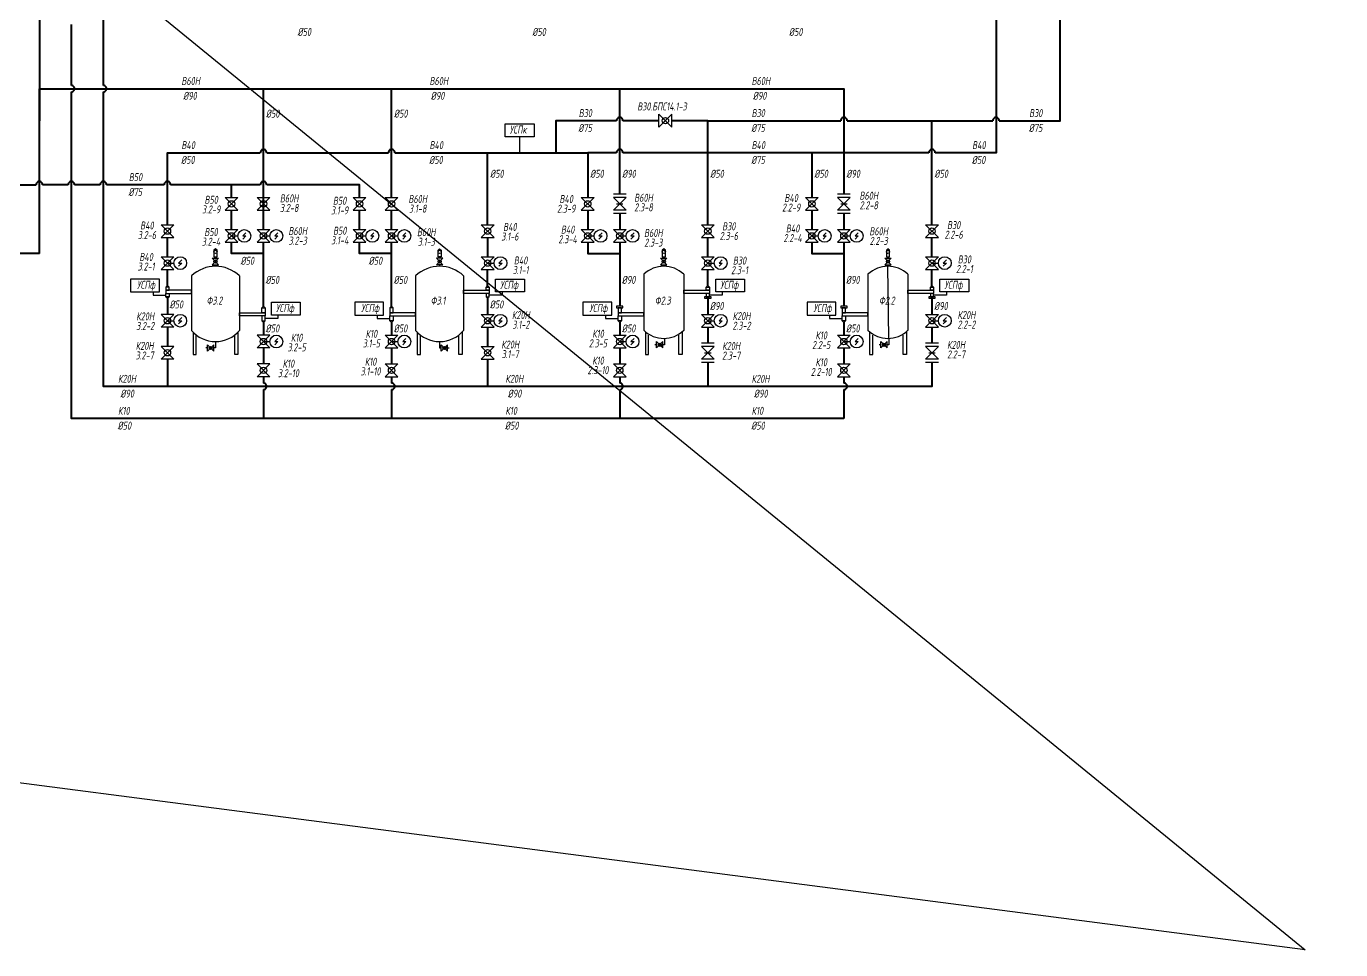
# Model space of a CAD drawing. Header units: millimetres. Extents: x 54840 to 353188, y -9604 to 53001.
# Drawn here: x 91577 to 132623, y -9604 to 19245 of the extents above; entities that cross this region are included whole.
import ezdxf

# ---------------------------------------------------------------- set-up
doc = ezdxf.new("R2010")
doc.units = ezdxf.units.MM
doc.layers.add('1', color=7, linetype='Continuous')
for name, color, linetype, lineweight in [('В30', 136, 'Continuous', 40), ('В40', 142, 'Continuous', 40), ('В50', 180, 'Continuous', 40), ('В60Н', 140, 'Continuous', 40), ('К20Н', 33, 'Continuous', 40)]:
    doc.layers.add(name, color=color, linetype=linetype, lineweight=lineweight)
doc.layers.add('К10', color=7, linetype='Continuous', lineweight=40, true_color=0xffbe00)
doc.layers.add('Надписи', color=7, linetype='Continuous', true_color=0x93278f)
doc.styles.add('Eskd знаки', font='eskd.shx', dxfattribs={"width": 0.8, "oblique": 10})

msp = doc.modelspace()

# ---------------------------------------------------------------- linework, layer by layer
for p, q in [((111334, 16096), (111334, 16496)), ((111334, 16496), (111734, 16096)), ((111334, 16096), (111734, 16496)), ((111734, 16096), (111734, 16496)), ((110309, 13996), (109909, 13996)), ((117309, 13996), (116909, 13996)), ((97784, 13896), (98184, 13896)), ((98184, 13896), (97784, 13496)), ((97784, 13896), (98184, 13496)), ((98784, 13896), (99184, 13896)), ((99184, 13896), (98784, 13496)), ((98784, 13896), (99184, 13496)), ((101784, 13896), (102184, 13896)), ((102184, 13896), (101784, 13496)), ((101784, 13896), (102184, 13496)), ((102784, 13896), (103184, 13896)), ((103184, 13896), (102784, 13496)), ((102784, 13896), (103184, 13496)), ((108909, 13896), (109309, 13896)), ((109309, 13896), (108909, 13496)), ((108909, 13896), (109309, 13496)), ((110309, 13896), (109909, 13896)), ((109909, 13896), (110309, 13496)), ((110309, 13896), (109909, 13496)), ((110009, 13696), (110209, 13696)), ((115909, 13896), (116309, 13896)), ((116309, 13896), (115909, 13496)), ((115909, 13896), (116309, 13496)), ((117309, 13896), (116909, 13896)), ((116909, 13896), (117309, 13496)), ((117309, 13896), (116909, 13496)), ((117009, 13696), (117209, 13696)), ((97784, 13496), (98184, 13496)), ((98784, 13496), (99184, 13496)), ((101784, 13496), (102184, 13496)), ((102784, 13496), (103184, 13496)), ((108909, 13496), (109309, 13496)), ((110309, 13496), (109909, 13496)), ((110309, 13396), (109909, 13396)), ((115909, 13496), (116309, 13496)), ((117309, 13496), (116909, 13496)), ((117309, 13396), (116909, 13396)), ((95784, 13046), (96184, 13046)), ((96184, 13046), (95784, 12646)), ((95784, 13046), (96184, 12646)), ((97784, 12896), (98184, 12896)), ((98184, 12896), (97784, 12496)), ((97784, 12896), (98184, 12496)), ((98434, 12796), (98334, 12696)), ((98784, 12896), (99184, 12896)), ((99184, 12896), (98784, 12496)), ((98784, 12896), (99184, 12496)), ((99434, 12796), (99334, 12696)), ((101784, 12896), (102184, 12896)), ((102184, 12896), (101784, 12496)), ((101784, 12896), (102184, 12496)), ((102434, 12796), (102334, 12696)), ((102784, 12896), (103184, 12896)), ((103184, 12896), (102784, 12496)), ((102784, 12896), (103184, 12496)), ((103434, 12796), (103334, 12696)), ((105784, 13046), (106184, 13046)), ((106184, 13046), (105784, 12646)), ((105784, 13046), (106184, 12646)), ((108909, 12896), (109309, 12896)), ((109309, 12896), (108909, 12496)), ((108909, 12896), (109309, 12496)), ((109559, 12796), (109459, 12696)), ((109909, 12896), (110309, 12896)), ((110309, 12896), (109909, 12496)), ((109909, 12896), (110309, 12496)), ((110559, 12796), (110459, 12696)), ((112659, 13046), (113059, 13046)), ((113059, 13046), (112659, 12646)), ((112659, 13046), (113059, 12646)), ((115909, 12896), (116309, 12896)), ((116309, 12896), (115909, 12496)), ((115909, 12896), (116309, 12496)), ((116559, 12796), (116459, 12696)), ((116909, 12896), (117309, 12896)), ((117309, 12896), (116909, 12496)), ((116909, 12896), (117309, 12496)), ((117559, 12796), (117459, 12696)), ((119659, 13046), (120059, 13046)), ((120059, 13046), (119659, 12646)), ((119659, 13046), (120059, 12646)), ((95784, 12646), (96184, 12646)), ((97784, 12496), (98184, 12496)), ((97984, 12696), (98184, 12696)), ((98334, 12696), (98434, 12696)), ((98434, 12696), (98334, 12596)), ((98784, 12496), (99184, 12496)), ((98984, 12696), (99184, 12696)), ((99334, 12696), (99434, 12696)), ((99434, 12696), (99334, 12596)), ((101784, 12496), (102184, 12496)), ((101984, 12696), (102184, 12696)), ((102334, 12696), (102434, 12696)), ((102434, 12696), (102334, 12596)), ((102784, 12496), (103184, 12496)), ((102984, 12696), (103184, 12696)), ((103334, 12696), (103434, 12696)), ((103434, 12696), (103334, 12596)), ((105784, 12646), (106184, 12646)), ((108909, 12496), (109309, 12496)), ((109109, 12696), (109309, 12696)), ((109459, 12696), (109559, 12696)), ((109559, 12696), (109459, 12596)), ((109909, 12496), (110309, 12496)), ((110109, 12696), (110309, 12696)), ((110459, 12696), (110559, 12696)), ((110559, 12696), (110459, 12596)), ((112659, 12646), (113059, 12646)), ((115909, 12496), (116309, 12496)), ((116109, 12696), (116309, 12696)), ((116459, 12696), (116559, 12696)), ((116559, 12696), (116459, 12596)), ((116909, 12496), (117309, 12496)), ((117109, 12696), (117309, 12696)), ((117459, 12696), (117559, 12696)), ((117559, 12696), (117459, 12596)), ((119659, 12646), (120059, 12646)), ((95784, 12046), (96184, 12046)), ((96184, 12046), (95784, 11646)), ((95784, 12046), (96184, 11646)), ((96434, 11946), (96334, 11846)), ((97384, 11996), (97584, 11996)), ((97584, 11996), (97384, 11796)), ((97384, 11996), (97584, 11796)), ((97484, 12296), (97434, 12246)), ((97534, 12246), (97484, 12296)), ((97484, 12046), (97484, 11996)), ((104584, 11996), (104384, 11996)), ((104384, 11996), (104584, 11796)), ((104584, 11996), (104384, 11796)), ((104434, 12246), (104484, 12296)), ((104484, 12296), (104534, 12246)), ((104484, 12046), (104484, 11996)), ((105784, 12046), (106184, 12046)), ((106184, 12046), (105784, 11646)), ((105784, 12046), (106184, 11646)), ((106434, 11946), (106334, 11846)), ((111384, 11996), (111584, 11996)), ((111584, 11996), (111384, 11796)), ((111384, 11996), (111584, 11796)), ((111484, 12296), (111434, 12246)), ((111534, 12246), (111484, 12296)), ((111484, 12046), (111484, 11996)), ((112659, 12046), (113059, 12046)), ((113059, 12046), (112659, 11646)), ((112659, 12046), (113059, 11646)), ((113309, 11946), (113209, 11846)), ((118384, 11996), (118584, 11996)), ((118584, 11996), (118384, 11796)), ((118384, 11996), (118584, 11796)), ((118484, 12296), (118434, 12246)), ((118534, 12246), (118484, 12296)), ((118484, 12046), (118484, 11996)), ((119659, 12046), (120059, 12046)), ((120059, 12046), (119659, 11646)), ((119659, 12046), (120059, 11646)), ((120309, 11946), (120209, 11846)), ((95784, 11646), (96184, 11646)), ((95984, 11846), (96184, 11846)), ((96334, 11846), (96434, 11846)), ((96434, 11846), (96334, 11746)), ((97384, 11796), (97584, 11796)), ((97484, 11796), (97484, 11746)), ((104584, 11796), (104384, 11796)), ((104484, 11796), (104484, 11746)), ((105784, 11646), (106184, 11646)), ((105984, 11846), (106184, 11846)), ((106334, 11846), (106434, 11846)), ((106434, 11846), (106334, 11746)), ((111384, 11796), (111584, 11796)), ((111484, 11796), (111484, 11746)), ((112659, 11646), (113059, 11646)), ((112859, 11846), (113059, 11846)), ((113209, 11846), (113309, 11846)), ((113309, 11846), (113209, 11746)), ((118384, 11796), (118584, 11796)), ((118484, 11796), (118484, 11746)), ((119659, 11646), (120059, 11646)), ((119859, 11846), (120059, 11846)), ((120209, 11846), (120309, 11846)), ((120309, 11846), (120209, 11746)), ((95934, 11096), (95984, 11146)), ((95984, 11146), (96034, 11096)), ((105984, 11146), (105934, 11096)), ((106034, 11096), (105984, 11146)), ((112859, 11146), (112809, 11096)), ((112909, 11096), (112859, 11146)), ((119859, 11146), (119809, 11096)), ((119909, 11096), (119859, 11146)), ((95534, 10946), (95534, 10846)), ((95534, 10846), (95934, 10846)), ((95934, 10796), (95984, 10746)), ((95984, 10746), (96034, 10796)), ((105984, 10746), (105934, 10796)), ((106034, 10796), (105984, 10746)), ((106434, 10846), (106034, 10846)), ((106434, 10946), (106434, 10846)), ((113309, 10846), (112909, 10846)), ((113309, 10946), (113309, 10846)), ((120309, 10846), (119909, 10846)), ((120309, 10946), (120309, 10846)), ((98934, 10446), (98984, 10496)), ((98984, 10496), (99034, 10446)), ((102984, 10496), (102934, 10446)), ((103034, 10446), (102984, 10496)), ((96184, 10246), (95784, 10246)), ((95784, 10246), (96184, 9846)), ((96184, 10246), (95784, 9846)), ((95984, 10046), (96184, 10046)), ((96434, 10146), (96334, 10046)), ((96334, 10046), (96434, 10046)), ((96434, 10046), (96334, 9946)), ((98934, 10046), (98984, 9996)), ((98984, 9996), (99034, 10046)), ((99434, 10121), (99034, 10121)), ((99434, 10221), (99434, 10121)), ((102534, 10221), (102534, 10121)), ((102534, 10121), (102934, 10121)), ((102984, 9996), (102934, 10046)), ((103034, 10046), (102984, 9996)), ((105784, 10246), (106184, 10246)), ((106184, 10246), (105784, 9846)), ((105784, 10246), (106184, 9846)), ((105984, 10046), (106184, 10046)), ((106434, 10146), (106334, 10046)), ((106334, 10046), (106434, 10046)), ((106434, 10046), (106334, 9946)), ((109659, 10221), (109659, 10121)), ((109659, 10121), (110059, 10121)), ((110109, 9996), (110059, 10046)), ((110159, 10046), (110109, 9996)), ((112659, 10246), (113059, 10246)), ((113059, 10246), (112659, 9846)), ((112659, 10246), (113059, 9846)), ((112859, 10046), (113059, 10046)), ((113309, 10146), (113209, 10046)), ((113209, 10046), (113309, 10046)), ((113309, 10046), (113209, 9946)), ((116659, 10221), (116659, 10121)), ((116659, 10121), (117059, 10121)), ((117109, 9996), (117059, 10046)), ((117159, 10046), (117109, 9996)), ((119659, 10246), (120059, 10246)), ((120059, 10246), (119659, 9846)), ((119659, 10246), (120059, 9846)), ((119859, 10046), (120059, 10046)), ((120309, 10146), (120209, 10046)), ((120209, 10046), (120309, 10046)), ((120309, 10046), (120209, 9946)), ((96184, 9846), (95784, 9846)), ((99184, 9596), (98784, 9596)), ((98784, 9596), (99184, 9196)), ((99184, 9596), (98784, 9196)), ((99434, 9496), (99334, 9396)), ((102784, 9596), (103184, 9596)), ((103184, 9596), (102784, 9196)), ((102784, 9596), (103184, 9196)), ((103434, 9496), (103334, 9396)), ((105784, 9846), (106184, 9846)), ((109909, 9596), (110309, 9596)), ((110309, 9596), (109909, 9196)), ((109909, 9596), (110309, 9196)), ((110559, 9496), (110459, 9396)), ((111509, 9496), (111509, 9296)), ((112659, 9846), (113059, 9846)), ((116909, 9596), (117309, 9596)), ((117309, 9596), (116909, 9196)), ((116909, 9596), (117309, 9196)), ((117559, 9496), (117459, 9396)), ((118509, 9496), (118509, 9296)), ((119659, 9846), (120059, 9846)), ((96184, 9246), (95784, 9246)), ((95784, 8846), (96184, 9246)), ((96184, 8846), (95784, 9246)), ((97234, 9196), (97184, 9196)), ((97234, 9096), (97234, 9296)), ((97234, 9296), (97434, 9096)), ((97234, 9096), (97434, 9296)), ((97434, 9096), (97434, 9296)), ((97484, 9196), (97434, 9196)), ((97484, 9396), (97484, 9196)), ((99184, 9196), (98784, 9196)), ((98984, 9396), (99184, 9396)), ((99334, 9396), (99434, 9396)), ((99434, 9396), (99334, 9296)), ((102784, 9196), (103184, 9196)), ((102984, 9396), (103184, 9396)), ((103334, 9396), (103434, 9396)), ((103434, 9396), (103334, 9296)), ((104484, 9396), (104484, 9196)), ((104484, 9196), (104534, 9196)), ((104534, 9096), (104534, 9296)), ((104734, 9296), (104534, 9096)), ((104734, 9096), (104534, 9296)), ((104734, 9096), (104734, 9296)), ((104734, 9196), (104784, 9196)), ((105784, 9246), (106184, 9246)), ((106184, 8846), (105784, 9246)), ((105784, 8846), (106184, 9246)), ((109909, 9196), (110309, 9196)), ((110109, 9396), (110309, 9396)), ((110459, 9396), (110559, 9396)), ((110559, 9396), (110459, 9296)), ((111259, 9296), (111209, 9296)), ((111259, 9196), (111259, 9396)), ((111259, 9396), (111459, 9196)), ((111259, 9196), (111459, 9396)), ((111459, 9196), (111459, 9396)), ((111509, 9296), (111459, 9296)), ((113059, 9346), (112659, 9346)), ((113059, 9246), (112659, 9246)), ((112659, 9246), (113059, 8846)), ((113059, 9246), (112659, 8846)), ((112759, 9046), (112959, 9046)), ((116909, 9196), (117309, 9196)), ((117109, 9396), (117309, 9396)), ((117459, 9396), (117559, 9396)), ((117559, 9396), (117459, 9296)), ((118259, 9296), (118209, 9296)), ((118259, 9196), (118259, 9396)), ((118259, 9396), (118459, 9196)), ((118259, 9196), (118459, 9396)), ((118459, 9196), (118459, 9396)), ((118509, 9296), (118459, 9296)), ((120059, 9346), (119659, 9346)), ((120059, 9246), (119659, 9246)), ((119659, 9246), (120059, 8846)), ((120059, 9246), (119659, 8846)), ((119759, 9046), (119959, 9046)), ((96184, 8846), (95784, 8846)), ((99184, 8696), (98784, 8696)), ((98784, 8296), (99184, 8696)), ((99184, 8296), (98784, 8696)), ((102784, 8696), (103184, 8696)), ((103184, 8296), (102784, 8696)), ((102784, 8296), (103184, 8696)), ((105784, 8846), (106184, 8846)), ((109909, 8696), (110309, 8696)), ((110309, 8296), (109909, 8696)), ((109909, 8296), (110309, 8696)), ((113059, 8846), (112659, 8846)), ((113059, 8746), (112659, 8746)), ((116909, 8696), (117309, 8696)), ((117309, 8296), (116909, 8696)), ((116909, 8296), (117309, 8696)), ((120059, 8846), (119659, 8846)), ((120059, 8746), (119659, 8746)), ((99184, 8296), (98784, 8296)), ((102784, 8296), (103184, 8296)), ((109909, 8296), (110309, 8296)), ((116909, 8296), (117309, 8296))]:
    msp.add_line(p, q)
for points in [[(107434, 15796), (106534, 15796), (106534, 16196), (107434, 16196)], [(97534, 12246), (97434, 12246), (97434, 12046), (97534, 12046)], [(104434, 12246), (104534, 12246), (104534, 12046), (104434, 12046)], [(111534, 12246), (111434, 12246), (111434, 12046), (111534, 12046)], [(118534, 12246), (118434, 12246), (118434, 12046), (118534, 12046)], [(94834, 10946), (95734, 10946), (95734, 11346), (94834, 11346)], [(107134, 10946), (106234, 10946), (106234, 11346), (107134, 11346)], [(114009, 10946), (113109, 10946), (113109, 11346), (114009, 11346)], [(121009, 10946), (120109, 10946), (120109, 11346), (121009, 11346)], [(100134, 10221), (99234, 10221), (99234, 10621), (100134, 10621)], [(101834, 10221), (102734, 10221), (102734, 10621), (101834, 10621)], [(108959, 10221), (109859, 10221), (109859, 10621), (108959, 10621)], [(115959, 10221), (116859, 10221), (116859, 10621), (115959, 10621)]]:
    msp.add_lwpolyline(points, close=True)
msp.add_lwpolyline([(106984, 15296), (106984, 15796)])
for centre, radius in [((111534, 16296), 100), ((97984, 13696), 100), ((98984, 13696), 100), ((101984, 13696), 100), ((102984, 13696), 100), ((109109, 13696), 100), ((116109, 13696), 100), ((95984, 12846), 100), ((97984, 12696), 100), ((98384, 12696), 200), ((98984, 12696), 100), ((99384, 12696), 200), ((101984, 12696), 100), ((102384, 12696), 200), ((102984, 12696), 100), ((103384, 12696), 200), ((105984, 12846), 100), ((109109, 12696), 100), ((109509, 12696), 200), ((110109, 12696), 100), ((110509, 12696), 200), ((112859, 12846), 100), ((116109, 12696), 100), ((116509, 12696), 200), ((117109, 12696), 100), ((117509, 12696), 200), ((119859, 12846), 100), ((95984, 11846), 100), ((96384, 11846), 200), ((97484, 12196), 50), ((97484, 11896), 50), ((104484, 12196), 50), ((104484, 11896), 50), ((105984, 11846), 100), ((106384, 11846), 200), ((111484, 12196), 50), ((111484, 11896), 50), ((112859, 11846), 100), ((113259, 11846), 200), ((118484, 12196), 50), ((118484, 11896), 50), ((119859, 11846), 100), ((120259, 11846), 200), ((95984, 10046), 100), ((96384, 10046), 200), ((105984, 10046), 100), ((106384, 10046), 200), ((112859, 10046), 100), ((113259, 10046), 200), ((119859, 10046), 100), ((120259, 10046), 200), ((98984, 9396), 100), ((99384, 9396), 200), ((102984, 9396), 100), ((103384, 9396), 200), ((110109, 9396), 100), ((110509, 9396), 200), ((117109, 9396), 100), ((117509, 9396), 200), ((95984, 9046), 100), ((97334, 9196), 50), ((104634, 9196), 50), ((105984, 9046), 100), ((111359, 9296), 50), ((118359, 9296), 50), ((98984, 8496), 100), ((102984, 8496), 100), ((110109, 8496), 100), ((117109, 8496), 100)]:
    msp.add_circle(centre, radius)
at = {"layer": '1'}
for p, q in [((110859, 11496), (110859, 9746)), ((112109, 11496), (112109, 9746)), ((117859, 11496), (117859, 9746)), ((119109, 11496), (119109, 9746)), ((96734, 11448), (96734, 9746)), ((98234, 11448), (98234, 9746)), ((103734, 11448), (103734, 9746)), ((105234, 11448), (105234, 9746)), ((96784, 9692), (96784, 8996)), ((96884, 8996), (96884, 9596)), ((98084, 8996), (98084, 9596)), ((98184, 9696), (98184, 8996)), ((103784, 9696), (103784, 8996)), ((103884, 8996), (103884, 9596)), ((105084, 8996), (105084, 9596)), ((105184, 9692), (105184, 8996)), ((110909, 9692), (110909, 8996)), ((111009, 8996), (111009, 9596)), ((111959, 8996), (111959, 9596)), ((112059, 9696), (112059, 8996)), ((117909, 9692), (117909, 8996)), ((118009, 8996), (118009, 9596)), ((118959, 8996), (118959, 9596)), ((119059, 9696), (119059, 8996)), ((96784, 8996), (96884, 8996)), ((98184, 8996), (98084, 8996)), ((103784, 8996), (103884, 8996)), ((105184, 8996), (105084, 8996)), ((110909, 8996), (111009, 8996)), ((112059, 8996), (111959, 8996)), ((117909, 8996), (118009, 8996)), ((119059, 8996), (118959, 8996))]:
    msp.add_line(p, q, dxfattribs=at)
for points in [[(95934, 10996), (96034, 10996), (96034, 11096), (95934, 11096)], [(106034, 10996), (105934, 10996), (105934, 11096), (106034, 11096)], [(112909, 10996), (112809, 10996), (112809, 11096), (112909, 11096)], [(119909, 10996), (119809, 10996), (119809, 11096), (119909, 11096)], [(95934, 10896), (96734, 10896), (96734, 10996), (95934, 10996)], [(95934, 10896), (96034, 10896), (96034, 10796), (95934, 10796)], [(106034, 10896), (105234, 10896), (105234, 10996), (106034, 10996)], [(106034, 10896), (105934, 10896), (105934, 10796), (106034, 10796)], [(112909, 10896), (112109, 10896), (112109, 10996), (112909, 10996)], [(112759, 10746), (112959, 10746), (112959, 10796), (112759, 10796)], [(112909, 10896), (112809, 10896), (112809, 10796), (112909, 10796)], [(119909, 10896), (119109, 10896), (119109, 10996), (119909, 10996)], [(119759, 10746), (119959, 10746), (119959, 10796), (119759, 10796)], [(119909, 10896), (119809, 10896), (119809, 10796), (119909, 10796)], [(99034, 10196), (98234, 10196), (98234, 10296), (99034, 10296)], [(99034, 10296), (98934, 10296), (98934, 10446), (99034, 10446)], [(102934, 10296), (103034, 10296), (103034, 10446), (102934, 10446)], [(102934, 10196), (103734, 10196), (103734, 10296), (102934, 10296)], [(110209, 10496), (110009, 10496), (110009, 10446), (110209, 10446)], [(110059, 10296), (110159, 10296), (110159, 10446), (110059, 10446)], [(110059, 10196), (110859, 10196), (110859, 10296), (110059, 10296)], [(117209, 10496), (117009, 10496), (117009, 10446), (117209, 10446)], [(117059, 10296), (117159, 10296), (117159, 10446), (117059, 10446)], [(117059, 10196), (117859, 10196), (117859, 10296), (117059, 10296)], [(99034, 10196), (98934, 10196), (98934, 10046), (99034, 10046)], [(102934, 10196), (103034, 10196), (103034, 10046), (102934, 10046)], [(110059, 10196), (110159, 10196), (110159, 10046), (110059, 10046)], [(117059, 10196), (117159, 10196), (117159, 10046), (117059, 10046)]]:
    msp.add_lwpolyline(points, close=True, dxfattribs=at)
for centre, radius, start, end in [((97484, 10654), 1092, 46.6141, 133.3859), ((104484, 10654), 1092, 46.6141, 133.3859), ((111484, 10840), 906, 46.3972, 133.6028), ((118484, 10840), 906, 46.3972, 133.6028), ((97484, 10375), 979, 219.9662, 320.0338), ((104484, 10375), 979, 219.9662, 320.0338), ((111484, 10401), 905, 226.3426, 313.6574), ((118484, 10401), 905, 226.3426, 313.6574)]:
    msp.add_arc(centre, radius, start, end, dxfattribs=at)
at = {"layer": 'В30'}
for points in [[(121959, 16296), (123859, 16296), (123859, 26596), (119959, 26596)], [(110009, 16296), (108109, 16296), (108109, 15296)], [(111334, 16296), (110209, 16296)], [(112859, 16296), (111734, 16296)], [(112859, 13046), (112859, 16296), (117009, 16296)], [(117209, 16296), (119859, 16296)], [(119859, 13046), (119859, 16296), (121759, 16296)], [(112859, 12046), (112859, 12646)], [(119859, 12046), (119859, 12646)], [(112859, 11146), (112859, 11646)], [(119859, 11146), (119859, 11646)]]:
    msp.add_lwpolyline(points, dxfattribs=at)
for centre in [(110109, 16296), (117109, 16296), (121859, 16296)]:
    msp.add_arc(centre, 100, 359.7459, 180.2541, dxfattribs=at)
at = {"layer": 'В40'}
for points in [[(121859, 20596), (121859, 15296), (119959, 15296)], [(95984, 13046), (95984, 15296), (98884, 15296)], [(99084, 15296), (102884, 15296)], [(103084, 15296), (109109, 15296)], [(105984, 13046), (105984, 15296)], [(110009, 15296), (109109, 15296), (109109, 13896)], [(119759, 15296), (110209, 15296)], [(116109, 15296), (116109, 13896)], [(109109, 13496), (109109, 12896)], [(116109, 13496), (116109, 12896)], [(95984, 12046), (95984, 12646)], [(105984, 12646), (105984, 12046)], [(109109, 12496), (109109, 12146), (110109, 12146)], [(116109, 12496), (116109, 12146), (117109, 12146)], [(95984, 11146), (95984, 11646)], [(105984, 11146), (105984, 11646)]]:
    msp.add_lwpolyline(points, dxfattribs=at)
for centre in [(98984, 15296), (102984, 15296), (110109, 15296), (119859, 15296)]:
    msp.add_arc(centre, 100, 359.7459, 180.2541, dxfattribs=at)
at = {"layer": 'В50'}
msp.add_line((87508, 14296), (91884, 14296), dxfattribs=at)
for points in [[(92884, 14296), (92084, 14296)], [(93884, 14296), (93084, 14296)], [(95884, 14296), (94084, 14296)], [(98884, 14296), (96084, 14296)], [(97984, 13896), (97984, 14296)], [(101984, 13896), (101984, 14296), (99084, 14296)], [(97984, 12896), (97984, 13496)], [(101984, 12896), (101984, 13496)], [(98984, 12146), (97984, 12146), (97984, 12496)], [(102984, 12146), (101984, 12146), (101984, 12496)]]:
    msp.add_lwpolyline(points, dxfattribs=at)
for centre in [(91984, 14296), (92984, 14296), (93984, 14296), (95984, 14296), (98984, 14296)]:
    msp.add_arc(centre, 100, 359.7459, 180.2541, dxfattribs=at)
at = {"layer": 'В60Н'}
msp.add_line((91984, 12146), (89284, 12146), dxfattribs=at)
for points in [[(119859, 26296), (119859, 28596), (91984, 28596), (91984, 16296)], [(91984, 12146), (91984, 17296), (117109, 17296), (117109, 13996)], [(98984, 12896), (98984, 17296)], [(102984, 13896), (102984, 17296)], [(110109, 13996), (110109, 17296)], [(102984, 12896), (102984, 13496)], [(110109, 13396), (110109, 12896)], [(117109, 13396), (117109, 12896)], [(98984, 10496), (98984, 12496)], [(102984, 10496), (102984, 12496)], [(110109, 12496), (110109, 10496)], [(117109, 12496), (117109, 10496)]]:
    msp.add_lwpolyline(points, dxfattribs=at)
at = {"layer": 'К10'}
for points in [[(92984, 17396), (92984, 19296)], [(117109, 6996), (92984, 6996), (92984, 17196)], [(98984, 9996), (98984, 9596)], [(102984, 9996), (102984, 9596)], [(110109, 9996), (110109, 9596)], [(117109, 9996), (117109, 9596)], [(98984, 9196), (98984, 8696)], [(102984, 9196), (102984, 8696)], [(110109, 9196), (110109, 8696)], [(117109, 9196), (117109, 8696)], [(98984, 8296), (98984, 8096)], [(102984, 8296), (102984, 8096)], [(110109, 8296), (110109, 8096)], [(117109, 8296), (117109, 8096)], [(98984, 7896), (98984, 6996)], [(102984, 7896), (102984, 6996)], [(110109, 7896), (110109, 6996)], [(117109, 7896), (117109, 6996)]]:
    msp.add_lwpolyline(points, dxfattribs=at)
for centre in [(92984, 17296), (98984, 7996), (102984, 7996), (110109, 7996), (117109, 7996)]:
    msp.add_arc(centre, 100, 269.7459, 90.2541, dxfattribs=at)
at = {"layer": 'К20Н'}
for points in [[(93984, 17396), (93984, 20296)], [(119859, 8746), (119859, 7996), (93984, 7996), (93984, 17196)], [(95984, 10746), (95984, 10246)], [(105984, 10746), (105984, 10246)], [(112859, 10746), (112859, 10246)], [(119859, 10746), (119859, 10246)], [(95984, 9846), (95984, 9246)], [(105984, 9846), (105984, 9246)], [(112859, 9846), (112859, 9346)], [(119859, 9846), (119859, 9346)], [(95984, 8846), (95984, 7996)], [(105984, 8846), (105984, 7996)], [(112859, 8746), (112859, 7996)]]:
    msp.add_lwpolyline(points, dxfattribs=at)
msp.add_arc((93984, 17296), 100, 269.7459, 90.2541, dxfattribs=at)
at = {"layer": 'Надписи'}
for points in [[(54840, 53001), (131514, -9604), (56133, 184), (132623, 45429)], [(118509, 9496), (118484, 11746)]]:
    msp.add_lwpolyline(points, dxfattribs=at)

# ---------------------------------------------------------------- texts
at = {"ltscale": 15, "char_height": 250, "width": 850, "attachment_point": 1, "style": 'Eskd знаки'}
for s, insert in [('Ф3.2', (97206, 10800)), ('Ф3.1', (104206, 10800)), ('Ф2.3', (111206, 10800)), ('Ф2.2', (118206, 10800))]:
    msp.add_mtext(s, dxfattribs=dict(at, insert=insert))
at = {"layer": '1', "char_height": 250, "style": 'Eskd знаки'}
for s, insert, attachment_point in [('УСПк', (106672, 16144), 1), ('УСПф', (95597, 11294), 3), ('УСПф', (106372, 11294), 1), ('УСПф', (113247, 11294), 1), ('УСПф', (120247, 11294), 1), ('УСПф', (99372, 10569), 1), ('УСПф', (102597, 10569), 3), ('УСПф', (109722, 10569), 3), ('УСПф', (116722, 10569), 3)]:
    msp.add_mtext_dynamic_manual_height_columns(s, width=2263.46, gutter_width=22.5, heights=[0], dxfattribs=dict(at, insert=insert, attachment_point=attachment_point))
at = {"layer": 'Надписи', "ltscale": 15, "char_height": 250, "width": 850, "attachment_point": 1, "style": 'Eskd знаки'}
for s, insert in [('%%C50', (100047, 19194)), ('%%C50', (107377, 19194)), ('%%C50', (115394, 19194)), ('В60Н', (96421, 17660)), ('В60Н', (104169, 17660)), ('В60Н', (114226, 17660)), ('%%C90', (96476, 17197)), ('%%C90', (104208, 17197)), ('В30.БПС14.1-3', (110657, 16865)), ('%%C90', (114266, 17197)), ('%%C50', (99060, 16641)), ('%%C50', (103060, 16641)), ('В30', (108826, 16657)), ('В30', (114226, 16657)), ('В30', (122894, 16657)), ('%%C75', (108815, 16194)), ('%%C75', (114215, 16194)), ('%%C75', (122883, 16194)), ('В40', (96421, 15657)), ('В40', (104169, 15657)), ('В40', (114226, 15657)), ('В40', (121114, 15657)), ('%%C50', (96410, 15194)), ('%%C50', (104158, 15194)), ('%%C75', (114215, 15194)), ('%%C50', (121103, 15193)), ('В50', (94778, 14657)), ('%%C50', (106060, 14763)), ('%%C50', (109185, 14763)), ('%%C90', (110185, 14763)), ('%%C50', (112935, 14763)), ('%%C50', (116185, 14763)), ('%%C90', (117185, 14763)), ('%%C50', (119935, 14763)), ('%%C75', (94768, 14194)), ('%%C50', (98268, 12044)), ('%%C50', (102268, 12044)), ('%%C50', (99048, 11447)), ('%%C50', (103048, 11447)), ('%%C90', (110173, 11447)), ('%%C90', (117173, 11447)), ('%%C50', (96051, 10680)), ('%%C50', (106051, 10680)), ('%%C90', (112926, 10630)), ('%%C90', (119926, 10630)), ('%%C50', (99051, 9930)), ('%%C50', (103051, 9930)), ('%%C50', (110176, 9930)), ('%%C50', (117176, 9930)), ('К20Н', (94441, 8357)), ('К20Н', (106537, 8357)), ('К20Н', (114226, 8357)), ('%%C90', (94516, 7894)), ('%%C90', (106612, 7894)), ('%%C90', (114301, 7894)), ('К10', (94441, 7357)), ('К10', (106537, 7357)), ('К10', (114226, 7357)), ('%%C50', (94430, 6894)), ('%%C50', (106526, 6894)), ('%%C50', (114215, 6894))]:
    msp.add_mtext(s, dxfattribs=dict(at, insert=insert))
at = {"layer": 'Надписи', "ltscale": 15, "char_height": 250, "width": 796.88, "attachment_point": 5, "line_spacing_factor": 0.72, "style": 'Eskd знаки'}
for s, insert in [('В60Н^J3.2-8', (99786, 13719)), ('В60Н^J3.1-8', (103800, 13698)), ('В40^J2.3-9', (108437, 13697)), ('В60Н^J2.3-8', (110851, 13738)), ('В40^J2.2-9', (115461, 13732)), ('В60Н^J2.2-8', (117886, 13802)), ('В50^J3.2-9', (97350, 13674)), ('В50^J3.1-9', (101361, 13644)), ('В40^J3.2-6', (95343, 12872)), ('В30^J2.2-6', (120537, 12884)), ('В50^J3.2-4', (97344, 12665)), ('В60Н^J3.2-3', (100052, 12697)), ('В50^J3.1-4', (101366, 12708)), ('В60Н^J3.1-3', (104067, 12663)), ('В40^J3.1-6', (106679, 12826)), ('В40^J2.3-4', (108483, 12742)), ('В60Н^J2.3-3', (111159, 12637)), ('В30^J2.3-6', (113515, 12845)), ('В40^J2.2-4', (115508, 12778)), ('В60Н^J2.2-3', (118194, 12690)), ('В40^J3.2-1', (95319, 11889)), ('В40^J3.1-1', (107013, 11779)), ('В30^J2.3-1', (113849, 11775)), ('В30^J2.2-1', (120871, 11811)), ('К20Н^J3.2-2', (95289, 10032)), ('К20Н^J3.1-2', (107021, 10072)), ('К20Н^J2.3-2', (113913, 10041)), ('К20Н^J2.2-2', (120936, 10076)), ('К10^J3.2-5', (100019, 9365)), ('К10^J3.1-5', (102353, 9488)), ('К10^J2.3-5', (109429, 9490)), ('К10^J2.2-5', (116400, 9437)), ('К20Н^J3.2-7', (95273, 9111)), ('К20Н^J3.1-7', (106687, 9151)), ('К20Н^J2.3-7', (113588, 9106)), ('К20Н^J2.2-7', (120610, 9142)), ('К10^J3.2-10', (99761, 8556)), ('К10^J3.1-10', (102327, 8615)), ('К10^J2.3-10', (109429, 8651)), ('К10^J2.2-10', (116400, 8598))]:
    msp.add_mtext(s, dxfattribs=dict(at, insert=insert))

doc.saveas('drawing.dxf')
